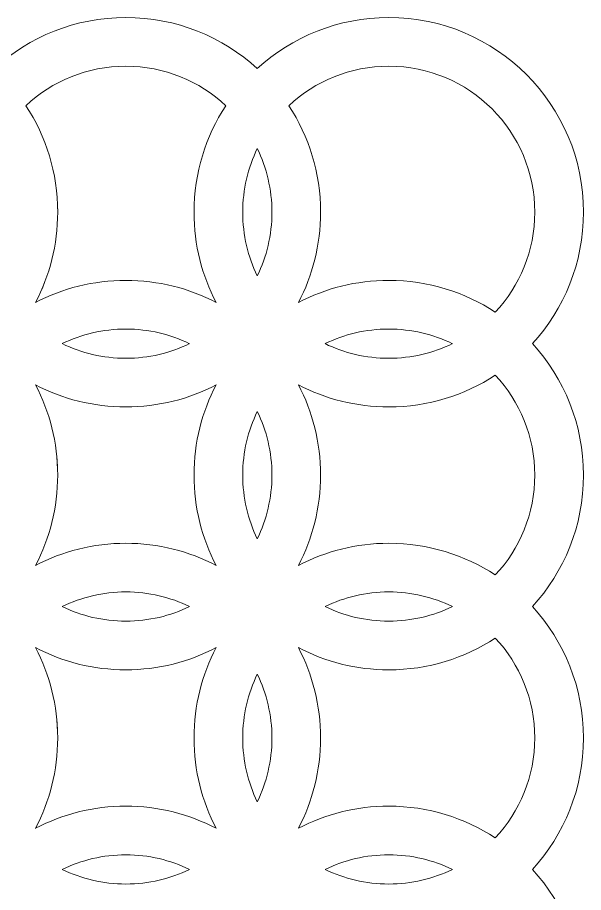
# Model space of a CAD drawing. Header units: centimetres. Extents: x -11.4 to 11.4, y -19.6 to 19.6.
# Drawn here: x 5.64 to 11.45, y 10.56 to 19.55 of the extents above; entities that cross this region are included whole.
import ezdxf

# ---------------------------------------------------------------- set-up
doc = ezdxf.new("R2010")
doc.units = ezdxf.units.CM
doc.header["$MEASUREMENT"] = 0
doc.layers.add('Layer 1', color=7, linetype='Continuous')

msp = doc.modelspace()

# ---------------------------------------------------------------- linework, layer by layer
at = {"layer": 'Layer 1', "color": 242, "lineweight": 9}
for points, knots in [([(5.40013, 19.02559), (5.75591, 19.35126), (6.2298, 19.54999), (6.74999, 19.54999), (6.74999, 19.54999), (7.27026, 19.55), (7.74421, 19.35122), (8.10002, 19.02549)], [0, 0, 0, 0, 0.3333333, 0.3333333, 0.3333333, 0.3333333, 1, 1, 1, 1]), ([(8.10003, 19.02551), (8.45582, 19.35122), (8.92975, 19.54999), (9.44999, 19.54999), (9.44999, 19.54999), (10.55438, 19.55), (11.45, 18.65438), (11.45, 17.55), (11.45, 17.55), (11.45, 17.02974), (11.25123, 16.55579), (10.9255, 16.19998)], [0, 0, 0, 0, 0.25, 0.25, 0.25, 0.25, 0.5, 0.5, 0.5, 0.5, 1, 1, 1, 1]), ([(5.72425, 18.64433), (5.99252, 18.89591), (6.35331, 19.04999), (6.75, 19.04999), (6.75, 19.04999), (7.14671, 19.04999), (7.50751, 18.89591), (7.77579, 18.64432)], [0, 0, 0, 0, 0.3333333, 0.3333333, 0.3333333, 0.3333333, 1, 1, 1, 1]), ([(8.42424, 18.64433), (8.69251, 18.89591), (9.0533, 19.04999), (9.45, 19.04999), (9.45, 19.04999), (10.27829, 19.04999), (10.95, 18.37828), (10.95, 17.54999), (10.95, 17.54999), (10.95, 17.15329), (10.7959, 16.79249), (10.54432, 16.5242)], [0, 0, 0, 0, 0.25, 0.25, 0.25, 0.25, 0.5, 0.5, 0.5, 0.5, 1, 1, 1, 1]), ([(5.72424, 18.64433), (5.93021, 18.32988), (6.05, 17.95388), (6.05, 17.55), (6.05, 17.55), (6.05, 17.21508), (5.96762, 16.89932), (5.82202, 16.62193)], [0, 0, 0, 0, 0.3333333, 0.3333333, 0.3333333, 0.3333333, 1, 1, 1, 1]), ([(7.67788, 16.62209), (7.53233, 16.89947), (7.45, 17.21515), (7.45, 17.55), (7.45, 17.55), (7.45, 17.95394), (7.56984, 18.32996), (7.77587, 18.64444)], [0, 0, 0, 0, 0.3333333, 0.3333333, 0.3333333, 0.3333333, 1, 1, 1, 1]), ([(8.42424, 18.64433), (8.63022, 18.32988), (8.75, 17.95389), (8.75, 17.55), (8.75, 17.55), (8.75, 17.2151), (8.66763, 16.89934), (8.52203, 16.62196)], [0, 0, 0, 0, 0.3333333, 0.3333333, 0.3333333, 0.3333333, 1, 1, 1, 1]), ([(8.09994, 16.89564), (8.00388, 17.0934), (7.95, 17.31542), (7.95, 17.54999), (7.95, 17.54999), (7.95, 17.78468), (8.00393, 18.00678), (8.10006, 18.20461)], [0, 0, 0, 0, 0.3333333, 0.3333333, 0.3333333, 0.3333333, 1, 1, 1, 1]), ([(8.1, 18.20449), (8.19609, 18.00671), (8.25, 17.78462), (8.25, 17.54999), (8.25, 17.54999), (8.25, 17.31537), (8.19611, 17.09328), (8.10001, 16.89548)], [0, 0, 0, 0, 0.3333333, 0.3333333, 0.3333333, 0.3333333, 1, 1, 1, 1]), ([(6.04323, 17.7158), (6.04772, 17.66113), (6.05, 17.60582), (6.05, 17.55), (6.05, 17.55), (6.05, 17.21514), (5.96765, 16.89942), (5.82208, 16.62206)], [0, 0, 0, 0, 0.3333333, 0.3333333, 0.3333333, 0.3333333, 1, 1, 1, 1]), ([(5.82208, 16.62207), (6.09942, 16.76764), (6.41512, 16.84999), (6.74999, 16.84999), (6.74999, 16.84999), (7.0849, 16.85), (7.40063, 16.76761), (7.67801, 16.62202)], [0, 0, 0, 0, 0.3333333, 0.3333333, 0.3333333, 0.3333333, 1, 1, 1, 1]), ([(8.5221, 16.62207), (8.79943, 16.76764), (9.11513, 16.84999), (9.44999, 16.84999), (9.44999, 16.84999), (9.85395, 16.85), (10.22996, 16.73016), (10.54444, 16.52412)], [0, 0, 0, 0, 0.3333333, 0.3333333, 0.3333333, 0.3333333, 1, 1, 1, 1]), ([(6.09561, 16.20003), (6.2934, 16.29612), (6.51542, 16.34999), (6.75, 16.34999), (6.75, 16.34999), (6.98467, 16.34999), (7.2068, 16.29606), (7.40464, 16.19992)], [0, 0, 0, 0, 0.3333333, 0.3333333, 0.3333333, 0.3333333, 1, 1, 1, 1]), ([(8.79551, 16.19999), (8.99333, 16.2961), (9.21538, 16.34999), (9.45, 16.34999), (9.45, 16.34999), (9.68468, 16.34999), (9.9068, 16.29605), (10.10463, 16.19992)], [0, 0, 0, 0, 0.3333333, 0.3333333, 0.3333333, 0.3333333, 1, 1, 1, 1]), ([(7.40452, 16.19997), (7.20671, 16.10389), (6.98461, 16.04999), (6.75, 16.04999), (6.75, 16.04999), (6.51539, 16.05), (6.2933, 16.10387), (6.09549, 16.19996)], [0, 0, 0, 0, 0.3333333, 0.3333333, 0.3333333, 0.3333333, 1, 1, 1, 1]), ([(10.10451, 16.19999), (9.90671, 16.10389), (9.68463, 16.04999), (9.45, 16.04999), (9.45, 16.04999), (9.21533, 16.05), (8.99318, 16.10391), (8.79535, 16.20005)], [0, 0, 0, 0, 0.3333333, 0.3333333, 0.3333333, 0.3333333, 1, 1, 1, 1]), ([(10.9255, 16.19999), (11.25123, 15.8442), (11.45, 15.37025), (11.45, 14.85), (11.45, 14.85), (11.45, 14.32966), (11.25118, 13.85565), (10.92537, 13.49983)], [0, 0, 0, 0, 0.3333333, 0.3333333, 0.3333333, 0.3333333, 1, 1, 1, 1]), ([(10.54432, 15.87577), (10.22988, 15.66979), (9.85388, 15.54999), (9.44999, 15.54999), (9.44999, 15.54999), (9.11515, 15.54999), (8.79945, 15.63233), (8.52212, 15.77786)], [0, 0, 0, 0, 0.3333333, 0.3333333, 0.3333333, 0.3333333, 1, 1, 1, 1]), ([(10.54432, 15.87579), (10.7959, 15.6075), (10.95, 15.2467), (10.95, 14.84999), (10.95, 14.84999), (10.95, 14.45329), (10.79591, 14.09248), (10.54432, 13.82419)], [0, 0, 0, 0, 0.3333333, 0.3333333, 0.3333333, 0.3333333, 1, 1, 1, 1]), ([(5.82217, 15.77776), (5.96765, 15.50046), (6.05, 15.1848), (6.05, 14.85), (6.05, 14.85), (6.05, 14.51508), (5.96764, 14.19933), (5.82204, 13.92195)], [0, 0, 0, 0, 0.3333333, 0.3333333, 0.3333333, 0.3333333, 1, 1, 1, 1]), ([(7.6779, 15.77788), (7.40056, 15.63234), (7.08485, 15.54999), (6.74999, 15.54999), (6.74999, 15.54999), (6.41514, 15.54999), (6.09944, 15.63234), (5.82211, 15.77788)], [0, 0, 0, 0, 0.3333333, 0.3333333, 0.3333333, 0.3333333, 1, 1, 1, 1]), ([(7.67789, 13.92209), (7.53233, 14.19945), (7.45, 14.51514), (7.45, 14.85), (7.45, 14.85), (7.45, 15.18493), (7.53238, 15.50066), (7.67797, 15.77802)], [0, 0, 0, 0, 0.3333333, 0.3333333, 0.3333333, 0.3333333, 1, 1, 1, 1]), ([(8.52214, 15.77786), (8.66766, 15.50052), (8.75, 15.18484), (8.75, 14.85), (8.75, 14.85), (8.75, 14.51508), (8.66763, 14.19932), (8.52202, 13.92194)], [0, 0, 0, 0, 0.3333333, 0.3333333, 0.3333333, 0.3333333, 1, 1, 1, 1]), ([(8.09994, 14.19564), (8.00388, 14.3934), (7.95, 14.61542), (7.95, 14.84999), (7.95, 14.84999), (7.95, 15.08468), (8.00393, 15.30678), (8.10006, 15.50461)], [0, 0, 0, 0, 0.3333333, 0.3333333, 0.3333333, 0.3333333, 1, 1, 1, 1]), ([(8.1, 15.50449), (8.19609, 15.30671), (8.25, 15.08462), (8.25, 14.84999), (8.25, 14.84999), (8.25, 14.61537), (8.19611, 14.39328), (8.10001, 14.19548)], [0, 0, 0, 0, 0.3333333, 0.3333333, 0.3333333, 0.3333333, 1, 1, 1, 1]), ([(6.04323, 15.0158), (6.04772, 14.96113), (6.05, 14.90582), (6.05, 14.85), (6.05, 14.85), (6.05, 14.51508), (5.96763, 14.19932), (5.82203, 13.92194)], [0, 0, 0, 0, 0.3333333, 0.3333333, 0.3333333, 0.3333333, 1, 1, 1, 1]), ([(5.82211, 13.92207), (6.09945, 14.06764), (6.41514, 14.14999), (6.74999, 14.14999), (6.74999, 14.14999), (7.08486, 14.15), (7.40055, 14.06763), (7.6779, 13.92208)], [0, 0, 0, 0, 0.3333333, 0.3333333, 0.3333333, 0.3333333, 1, 1, 1, 1]), ([(8.5221, 13.92205), (8.79945, 14.06762), (9.11514, 14.14999), (9.44999, 14.14999), (9.44999, 14.14999), (9.85395, 14.15), (10.22996, 14.03015), (10.54444, 13.82412)], [0, 0, 0, 0, 0.3333333, 0.3333333, 0.3333333, 0.3333333, 1, 1, 1, 1]), ([(6.0956, 13.50003), (6.29339, 13.59612), (6.51542, 13.64999), (6.75, 13.64999), (6.75, 13.64999), (6.98467, 13.64999), (7.20679, 13.59607), (7.40462, 13.49993)], [0, 0, 0, 0, 0.3333333, 0.3333333, 0.3333333, 0.3333333, 1, 1, 1, 1]), ([(8.79549, 13.49997), (8.9933, 13.5961), (9.21537, 13.64999), (9.45, 13.64999), (9.45, 13.64999), (9.68468, 13.64999), (9.90679, 13.59606), (10.10462, 13.49993)], [0, 0, 0, 0, 0.3333333, 0.3333333, 0.3333333, 0.3333333, 1, 1, 1, 1]), ([(7.40451, 13.49999), (7.2067, 13.40391), (6.98462, 13.34999), (6.75, 13.34999), (6.75, 13.34999), (6.51539, 13.34999), (6.29329, 13.40388), (6.09549, 13.49997)], [0, 0, 0, 0, 0.3333333, 0.3333333, 0.3333333, 0.3333333, 1, 1, 1, 1]), ([(10.10451, 13.49999), (9.90671, 13.40389), (9.68462, 13.34999), (9.45, 13.34999), (9.45, 13.34999), (9.21539, 13.34999), (8.9933, 13.40389), (8.7955, 13.49998)], [0, 0, 0, 0, 0.3333333, 0.3333333, 0.3333333, 0.3333333, 1, 1, 1, 1]), ([(10.9255, 13.49999), (11.25124, 13.1442), (11.45, 12.67026), (11.45, 12.15), (11.45, 12.15), (11.45, 11.62974), (11.25123, 11.15579), (10.9255, 10.79998)], [0, 0, 0, 0, 0.3333333, 0.3333333, 0.3333333, 0.3333333, 1, 1, 1, 1]), ([(10.54431, 13.17577), (10.22987, 12.96981), (9.85388, 12.84999), (9.44999, 12.84999), (9.44999, 12.84999), (9.11508, 12.84999), (8.79933, 12.93236), (8.52196, 13.07795)], [0, 0, 0, 0, 0.3333333, 0.3333333, 0.3333333, 0.3333333, 1, 1, 1, 1]), ([(10.54431, 13.17579), (10.79589, 12.9075), (10.95, 12.54669), (10.95, 12.14999), (10.95, 12.14999), (10.95, 11.75329), (10.7959, 11.39249), (10.54432, 11.1242)], [0, 0, 0, 0, 0.3333333, 0.3333333, 0.3333333, 0.3333333, 1, 1, 1, 1]), ([(5.82218, 13.07776), (5.96767, 12.80044), (6.05, 12.4848), (6.05, 12.15), (6.05, 12.15), (6.05, 11.81508), (5.96762, 11.49932), (5.82202, 11.22193)], [0, 0, 0, 0, 0.3333333, 0.3333333, 0.3333333, 0.3333333, 1, 1, 1, 1]), ([(7.67789, 13.07786), (7.40056, 12.93232), (7.08484, 12.84999), (6.74999, 12.84999), (6.74999, 12.84999), (6.41515, 12.84999), (6.09944, 12.93234), (5.82211, 13.07788)], [0, 0, 0, 0, 0.3333333, 0.3333333, 0.3333333, 0.3333333, 1, 1, 1, 1]), ([(7.67788, 11.22209), (7.53233, 11.49947), (7.45, 11.81515), (7.45, 12.15), (7.45, 12.15), (7.45, 12.48493), (7.53237, 12.80066), (7.67796, 13.078)], [0, 0, 0, 0, 0.3333333, 0.3333333, 0.3333333, 0.3333333, 1, 1, 1, 1]), ([(8.52211, 13.0779), (8.66766, 12.80056), (8.75, 12.48486), (8.75, 12.15), (8.75, 12.15), (8.75, 11.8151), (8.66763, 11.49934), (8.52203, 11.22196)], [0, 0, 0, 0, 0.3333333, 0.3333333, 0.3333333, 0.3333333, 1, 1, 1, 1]), ([(8.09994, 11.49564), (8.00388, 11.6934), (7.95, 11.91542), (7.95, 12.14999), (7.95, 12.14999), (7.95, 12.38468), (8.00393, 12.60678), (8.10006, 12.80461)], [0, 0, 0, 0, 0.3333333, 0.3333333, 0.3333333, 0.3333333, 1, 1, 1, 1]), ([(8.1, 12.80449), (8.19609, 12.60671), (8.25, 12.38462), (8.25, 12.14999), (8.25, 12.14999), (8.25, 11.91537), (8.19611, 11.69328), (8.10001, 11.49548)], [0, 0, 0, 0, 0.3333333, 0.3333333, 0.3333333, 0.3333333, 1, 1, 1, 1]), ([(6.04323, 12.3158), (6.04772, 12.26113), (6.05, 12.20582), (6.05, 12.15), (6.05, 12.15), (6.05, 11.81514), (5.96765, 11.49942), (5.82208, 11.22206)], [0, 0, 0, 0, 0.3333333, 0.3333333, 0.3333333, 0.3333333, 1, 1, 1, 1]), ([(5.82208, 11.22207), (6.09942, 11.36764), (6.41512, 11.44999), (6.74999, 11.44999), (6.74999, 11.44999), (7.0849, 11.45), (7.40063, 11.36761), (7.67801, 11.22202)], [0, 0, 0, 0, 0.3333333, 0.3333333, 0.3333333, 0.3333333, 1, 1, 1, 1]), ([(8.5221, 11.22209), (8.79943, 11.36764), (9.11513, 11.44999), (9.44999, 11.44999), (9.44999, 11.44999), (9.85394, 11.45), (10.22996, 11.33016), (10.54444, 11.12412)], [0, 0, 0, 0, 0.3333333, 0.3333333, 0.3333333, 0.3333333, 1, 1, 1, 1]), ([(6.09561, 10.80003), (6.2934, 10.89612), (6.51542, 10.94999), (6.75, 10.94999), (6.75, 10.94999), (6.98467, 10.94999), (7.2068, 10.89606), (7.40464, 10.79992)], [0, 0, 0, 0, 0.3333333, 0.3333333, 0.3333333, 0.3333333, 1, 1, 1, 1]), ([(8.79551, 10.79999), (8.99333, 10.8961), (9.21538, 10.94999), (9.45, 10.94999), (9.45, 10.94999), (9.68468, 10.94999), (9.9068, 10.89605), (10.10463, 10.79992)], [0, 0, 0, 0, 0.3333333, 0.3333333, 0.3333333, 0.3333333, 1, 1, 1, 1]), ([(7.40452, 10.79997), (7.20671, 10.70389), (6.98461, 10.64999), (6.75, 10.64999), (6.75, 10.64999), (6.51539, 10.64999), (6.2933, 10.70387), (6.09549, 10.79996)], [0, 0, 0, 0, 0.3333333, 0.3333333, 0.3333333, 0.3333333, 1, 1, 1, 1]), ([(10.10451, 10.79999), (9.90671, 10.70389), (9.68463, 10.64999), (9.45, 10.64999), (9.45, 10.64999), (9.21533, 10.64999), (8.99318, 10.70391), (8.79535, 10.80005)], [0, 0, 0, 0, 0.3333333, 0.3333333, 0.3333333, 0.3333333, 1, 1, 1, 1]), ([(10.92562, 10.79985), (11.25129, 10.4441), (11.45, 9.97019), (11.45, 9.45), (11.45, 9.45), (11.45, 8.92966), (11.25119, 8.45564), (10.92537, 8.09982)], [0, 0, 0, 0, 0.3333333, 0.3333333, 0.3333333, 0.3333333, 1, 1, 1, 1])]:
    msp.add_open_spline(points, degree=3, knots=knots, dxfattribs=at)

doc.saveas('drawing.dxf')
